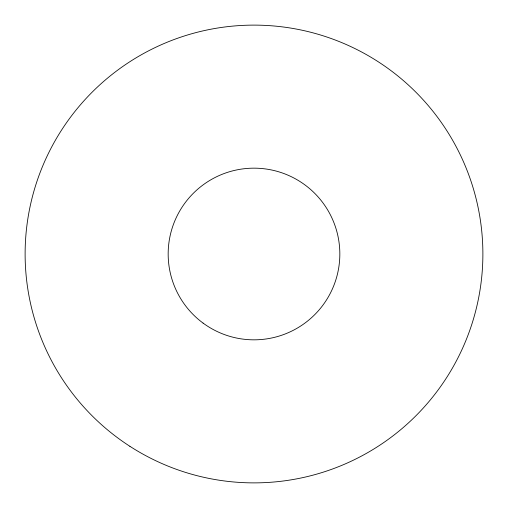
<?xml version="1.0" encoding="UTF-8"?>
<svg xmlns="http://www.w3.org/2000/svg" width="508" height="508" viewBox="0 0 508 508"><rect width="100%" height="100%" fill="white"/><g stroke="black" fill="none" stroke-linecap="round" stroke-linejoin="round"><path stroke-width="0.76" d="M129.877 446.297A228.879 228.879 0 0 0 482.6 265.347A228.879 228.879 0 0 0 149.523 50.355A228.879 228.879 0 0 0 129.877 446.297M203.073 323.088A85.833 85.833 0 0 0 339.3 263.557A85.833 85.833 0 0 0 219.627 175.349A85.833 85.833 0 0 0 203.073 323.088"/></g></svg>
